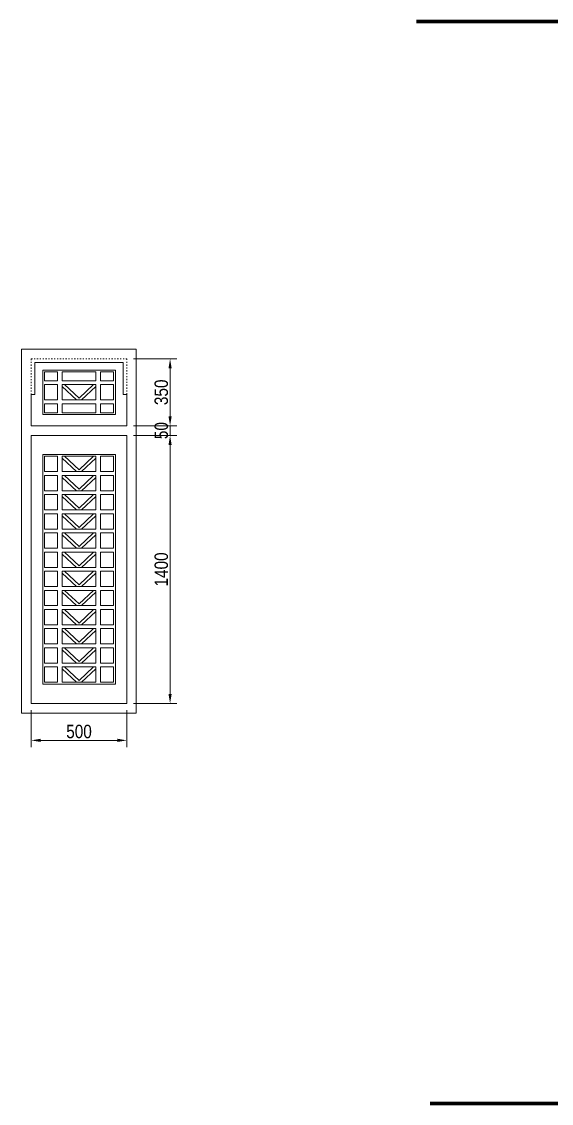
# Model space of a CAD drawing. Header units: millimetres. Extents: x -37049 to 129367, y 25385 to 90033.
# Drawn here: x 59142 to 61911, y 33414 to 39064 of the extents above; entities that cross this region are included whole.
import ezdxf

# ---------------------------------------------------------------- set-up
doc = ezdxf.new("R2010")
doc.units = ezdxf.units.MM
doc.header["$MEASUREMENT"] = 0
doc.linetypes.add('ACAD_ISO03W100', pattern=[30, 12, -18])
for name, color, linetype, lineweight in [('NCKHBAO', 191, 'Continuous', 13), ('NCUA', 4, 'Continuous', 20), ('NCUAMANH', 32, 'Continuous', 9), ('NKT', 9, 'Continuous', 0), ('NTHEP', 7, 'Continuous', 20), ('NTUONGTO', 210, 'Continuous', 70)]:
    doc.layers.add(name, color=color, linetype=linetype, lineweight=lineweight)
doc.styles.add('AVO', font='vhelvcn.ttf')
doc.dimstyles.new('100 Snho', dxfattribs={"dimscale": 0, "dimtxt": 70, "dimasz": 50, "dimexe": 35, "dimexo": 35, "dimgap": 10, "dimtad": 1, "dimdec": 0, "dimzin": 0, "dimdsep": 46, "dimtxsty": 'AVO', "dimcen": -2, "dimdle": 50, "dimclrd": 256, "dimclre": 256, "dimclrt": 3, "dimadec": 0, "dimazin": 0, "dimtfac": 1, "dimtdec": 0, "dimtix": 1, "dimtmove": 2, "dimatfit": 1, "dimldrblk": 'ARCHTICK', "dimfxl": 0, "dimtolj": 1, "dimtzin": 0, "dimlwd": -1, "dimlwe": -1, "dimarcsym": 0})

# ---------------------------------------------------------------- blocks, each defined once
blk = doc.blocks.new('*D793')
at = {"layer": 'DEFPOINTS', "color": 0}
for p in [(59691.9, 37303), (59691.9, 36953), (59917.9, 36953)]:
    blk.add_point(p, dxfattribs=at)
at = {"layer": 'NKT'}
for p, q in [((59726.9, 37303), (59952.9, 37303)), ((59917.9, 37253), (59917.9, 37003)), ((59726.9, 36953), (59952.9, 36953))]:
    blk.add_line(p, q, dxfattribs=at)
for points in [[(59909.6, 37253), (59926.2, 37253), (59917.9, 37303)], [(59909.6, 37003), (59926.2, 37003), (59917.9, 36953)]]:
    blk.add_solid(points, dxfattribs=at)
at = {"layer": 'NKT', "color": 3, "insert": (59872.2, 37128), "char_height": 70, "attachment_point": 5, "rotation": 90, "style": 'AVO'}
blk.add_mtext('\\A1;350', dxfattribs=at)
blk = doc.blocks.new('_ARCHTICK')
at = {"color": 0, "linetype": 'ByBlock', "const_width": 0.15}
blk.add_lwpolyline([(-0.5, -0.5), (0.5, 0.5)], dxfattribs=at)
blk = doc.blocks.new('*D794')
at = {"layer": 'DEFPOINTS', "color": 0}
for p in [(59691.9, 36953), (59691.9, 36903), (59917.9, 36903)]:
    blk.add_point(p, dxfattribs=at)
at = {"layer": 'NKT'}
for p, q in [((59917.9, 37003), (59917.9, 37053)), ((59726.9, 36953), (59952.9, 36953)), ((59917.9, 36953), (59917.9, 36903)), ((59726.9, 36903), (59952.9, 36903)), ((59917.9, 36853), (59917.9, 36803))]:
    blk.add_line(p, q, dxfattribs=at)
for points in [[(59909.6, 37003), (59926.2, 37003), (59917.9, 36953)], [(59909.6, 36853), (59926.2, 36853), (59917.9, 36903)]]:
    blk.add_solid(points, dxfattribs=at)
at = {"layer": 'NKT', "color": 3, "insert": (59872.2, 36928), "char_height": 70, "attachment_point": 5, "rotation": 90, "style": 'AVO'}
blk.add_mtext('\\A1;50', dxfattribs=at)
blk = doc.blocks.new('*D795')
at = {"layer": 'DEFPOINTS', "color": 0}
for p in [(59691.9, 36903), (59691.9, 35502.5), (59917.9, 35502.5)]:
    blk.add_point(p, dxfattribs=at)
at = {"layer": 'NKT'}
for p, q in [((59726.9, 36903), (59952.9, 36903)), ((59917.9, 36853), (59917.9, 35552.5)), ((59726.9, 35502.5), (59952.9, 35502.5))]:
    blk.add_line(p, q, dxfattribs=at)
for points in [[(59909.6, 36853), (59926.2, 36853), (59917.9, 36903)], [(59909.6, 35552.5), (59926.2, 35552.5), (59917.9, 35502.5)]]:
    blk.add_solid(points, dxfattribs=at)
at = {"layer": 'NKT', "color": 3, "insert": (59872.2, 36202.7), "char_height": 70, "attachment_point": 5, "rotation": 90, "style": 'AVO'}
blk.add_mtext('\\A1;1400', dxfattribs=at)
blk = doc.blocks.new('*D796')
at = {"layer": 'DEFPOINTS', "color": 0}
for p in [(59191.9, 35502.5), (59691.9, 35502.5), (59691.9, 35310.2)]:
    blk.add_point(p, dxfattribs=at)
at = {"layer": 'NKT'}
for p, q in [((59191.9, 35467.5), (59191.9, 35275.2)), ((59691.9, 35467.5), (59691.9, 35275.2)), ((59241.9, 35310.2), (59641.9, 35310.2))]:
    blk.add_line(p, q, dxfattribs=at)
for points in [[(59241.9, 35318.6), (59241.9, 35301.9), (59191.9, 35310.2)], [(59641.9, 35318.6), (59641.9, 35301.9), (59691.9, 35310.2)]]:
    blk.add_solid(points, dxfattribs=at)
at = {"layer": 'NKT', "color": 3, "insert": (59441.9, 35356), "char_height": 70, "attachment_point": 5, "style": 'AVO'}
blk.add_mtext('\\A1;500', dxfattribs=at)

msp = doc.modelspace()

# ---------------------------------------------------------------- linework, layer by layer
at = {"layer": 'NCKHBAO'}
msp.add_lwpolyline([(59741.4, 37353), (59141.9, 37353), (59141.9, 35452.5), (59741.4, 35452.5)], close=True, dxfattribs=at)
at = {"layer": 'NCUA'}
for points in [[(59466.6, 37283), (59211.5, 37283), (59211.5, 37116.5), (59191.9, 37116.5), (59191.9, 36953), (59491.4, 36953)], [(59466.6, 37283), (59672.2, 37283), (59672.2, 37116.5), (59691.9, 37116.5), (59691.9, 36953), (59491.4, 36953)]]:
    msp.add_lwpolyline(points, dxfattribs=at)
for points in [[(59631.9, 37243.2), (59251.9, 37243.2), (59251.9, 37012.7), (59631.9, 37012.7)], [(59691.9, 36903), (59191.9, 36903), (59191.9, 35502.5), (59691.9, 35502.5)], [(59251.9, 36802.5), (59631.9, 36802.5), (59631.9, 35603), (59251.9, 35603)]]:
    msp.add_lwpolyline(points, close=True, dxfattribs=at)
at = {"layer": 'NCUAMANH', "linetype": 'ACAD_ISO03W100', "ltscale": 0.5}
msp.add_lwpolyline([(59191.9, 37116.5), (59191.9, 37303), (59691.9, 37303), (59691.9, 37116.5)], dxfattribs=at)
at = {"layer": 'NTHEP', "color": 55, "lineweight": 9}
for p, q in [((59429.2, 37088), (59354.4, 37157.7)), ((59441.9, 37096.7), (59365.3, 37168)), ((59441.9, 37096.7), (59518.4, 37168)), ((59454.5, 37088), (59529.4, 37157.7)), ((59429.2, 36713.7), (59354.4, 36783.4)), ((59441.9, 36722.4), (59365.3, 36793.7)), ((59441.9, 36722.4), (59518.4, 36793.7)), ((59454.5, 36713.7), (59529.4, 36783.4)), ((59429.2, 36613.7), (59354.4, 36683.4)), ((59441.9, 36622.4), (59365.3, 36693.7)), ((59441.9, 36622.4), (59518.4, 36693.7)), ((59454.5, 36613.7), (59529.4, 36683.4)), ((59429.2, 36513.7), (59354.4, 36583.4)), ((59441.9, 36522.4), (59365.3, 36593.7)), ((59441.9, 36522.4), (59518.4, 36593.7)), ((59454.5, 36513.7), (59529.4, 36583.4)), ((59429.2, 36413.7), (59354.4, 36483.4)), ((59441.9, 36422.4), (59365.3, 36493.7)), ((59441.9, 36422.4), (59518.4, 36493.7)), ((59454.5, 36413.7), (59529.4, 36483.4)), ((59441.9, 36322.4), (59365.3, 36393.7)), ((59441.9, 36322.4), (59518.4, 36393.7)), ((59429.2, 36313.7), (59354.4, 36383.4)), ((59454.5, 36313.7), (59529.4, 36383.4)), ((59429.2, 36213.7), (59354.4, 36283.4)), ((59441.9, 36222.4), (59365.3, 36293.7)), ((59441.9, 36222.4), (59518.4, 36293.7)), ((59454.5, 36213.7), (59529.4, 36283.4)), ((59429.2, 36113.7), (59354.4, 36183.4)), ((59441.9, 36122.4), (59365.3, 36193.7)), ((59441.9, 36122.4), (59518.4, 36193.7)), ((59454.5, 36113.7), (59529.4, 36183.4)), ((59429.2, 36013.7), (59354.4, 36083.4)), ((59441.9, 36022.4), (59365.3, 36093.7)), ((59441.9, 36022.4), (59518.4, 36093.7)), ((59454.5, 36013.7), (59529.4, 36083.4)), ((59441.9, 35922.4), (59365.3, 35993.7)), ((59441.9, 35922.4), (59518.4, 35993.7)), ((59429.2, 35913.7), (59354.4, 35983.4)), ((59454.5, 35913.7), (59529.4, 35983.4)), ((59429.2, 35813.7), (59354.4, 35883.4)), ((59441.9, 35822.4), (59365.3, 35893.7)), ((59441.9, 35822.4), (59518.4, 35893.7)), ((59454.5, 35813.7), (59529.4, 35883.4)), ((59429.2, 35713.7), (59354.4, 35783.4)), ((59441.9, 35722.4), (59365.3, 35793.7)), ((59441.9, 35722.4), (59518.4, 35793.7)), ((59454.5, 35713.7), (59529.4, 35783.4)), ((59429.2, 35613.7), (59354.4, 35683.4)), ((59441.9, 35622.4), (59365.3, 35693.7)), ((59441.9, 35622.4), (59518.4, 35693.7)), ((59454.5, 35613.7), (59529.4, 35683.4))]:
    msp.add_line(p, q, dxfattribs=at)
for points in [[(59261.9, 37188), (59329.4, 37188), (59329.4, 37234.4), (59261.9, 37234.4)], [(59529.4, 37188), (59354.4, 37188), (59354.4, 37234.4), (59529.4, 37234.4)], [(59621.9, 37188), (59554.4, 37188), (59554.4, 37234.4), (59621.9, 37234.4)], [(59261.9, 37168), (59329.4, 37168), (59329.4, 37088), (59261.9, 37088)], [(59529.4, 37168), (59354.4, 37168), (59354.4, 37088), (59529.4, 37088)], [(59621.9, 37168), (59554.4, 37168), (59554.4, 37088), (59621.9, 37088)], [(59261.9, 37068), (59329.4, 37068), (59329.4, 37021.6), (59261.9, 37021.6)], [(59529.4, 37068), (59354.4, 37068), (59354.4, 37021.6), (59529.4, 37021.6)], [(59621.9, 37068), (59554.4, 37068), (59554.4, 37021.6), (59621.9, 37021.6)], [(59261.9, 36793.7), (59329.4, 36793.7), (59329.4, 36713.7), (59261.9, 36713.7)], [(59529.4, 36793.7), (59354.4, 36793.7), (59354.4, 36713.7), (59529.4, 36713.7)], [(59621.9, 36793.7), (59554.4, 36793.7), (59554.4, 36713.7), (59621.9, 36713.7)], [(59261.9, 36693.7), (59329.4, 36693.7), (59329.4, 36613.7), (59261.9, 36613.7)], [(59529.4, 36693.7), (59354.4, 36693.7), (59354.4, 36613.7), (59529.4, 36613.7)], [(59621.9, 36693.7), (59554.4, 36693.7), (59554.4, 36613.7), (59621.9, 36613.7)], [(59261.9, 36593.7), (59329.4, 36593.7), (59329.4, 36513.7), (59261.9, 36513.7)], [(59529.4, 36593.7), (59354.4, 36593.7), (59354.4, 36513.7), (59529.4, 36513.7)], [(59621.9, 36593.7), (59554.4, 36593.7), (59554.4, 36513.7), (59621.9, 36513.7)], [(59261.9, 36493.7), (59329.4, 36493.7), (59329.4, 36413.7), (59261.9, 36413.7)], [(59529.4, 36493.7), (59354.4, 36493.7), (59354.4, 36413.7), (59529.4, 36413.7)], [(59621.9, 36493.7), (59554.4, 36493.7), (59554.4, 36413.7), (59621.9, 36413.7)], [(59261.9, 36393.7), (59329.4, 36393.7), (59329.4, 36313.7), (59261.9, 36313.7)], [(59529.4, 36393.7), (59354.4, 36393.7), (59354.4, 36313.7), (59529.4, 36313.7)], [(59621.9, 36393.7), (59554.4, 36393.7), (59554.4, 36313.7), (59621.9, 36313.7)], [(59261.9, 36293.7), (59329.4, 36293.7), (59329.4, 36213.7), (59261.9, 36213.7)], [(59529.4, 36293.7), (59354.4, 36293.7), (59354.4, 36213.7), (59529.4, 36213.7)], [(59621.9, 36293.7), (59554.4, 36293.7), (59554.4, 36213.7), (59621.9, 36213.7)], [(59261.9, 36193.7), (59329.4, 36193.7), (59329.4, 36113.7), (59261.9, 36113.7)], [(59529.4, 36193.7), (59354.4, 36193.7), (59354.4, 36113.7), (59529.4, 36113.7)], [(59621.9, 36193.7), (59554.4, 36193.7), (59554.4, 36113.7), (59621.9, 36113.7)], [(59261.9, 36093.7), (59329.4, 36093.7), (59329.4, 36013.7), (59261.9, 36013.7)], [(59529.4, 36093.7), (59354.4, 36093.7), (59354.4, 36013.7), (59529.4, 36013.7)], [(59621.9, 36093.7), (59554.4, 36093.7), (59554.4, 36013.7), (59621.9, 36013.7)], [(59261.9, 35993.7), (59329.4, 35993.7), (59329.4, 35913.7), (59261.9, 35913.7)], [(59529.4, 35993.7), (59354.4, 35993.7), (59354.4, 35913.7), (59529.4, 35913.7)], [(59621.9, 35993.7), (59554.4, 35993.7), (59554.4, 35913.7), (59621.9, 35913.7)], [(59261.9, 35893.7), (59329.4, 35893.7), (59329.4, 35813.7), (59261.9, 35813.7)], [(59529.4, 35893.7), (59354.4, 35893.7), (59354.4, 35813.7), (59529.4, 35813.7)], [(59621.9, 35893.7), (59554.4, 35893.7), (59554.4, 35813.7), (59621.9, 35813.7)], [(59261.9, 35793.7), (59329.4, 35793.7), (59329.4, 35713.7), (59261.9, 35713.7)], [(59529.4, 35793.7), (59354.4, 35793.7), (59354.4, 35713.7), (59529.4, 35713.7)], [(59621.9, 35793.7), (59554.4, 35793.7), (59554.4, 35713.7), (59621.9, 35713.7)], [(59261.9, 35693.7), (59329.4, 35693.7), (59329.4, 35613.5), (59261.9, 35613.5)], [(59529.4, 35693.7), (59354.4, 35693.7), (59354.4, 35613.7), (59529.4, 35613.7)], [(59621.9, 35693.7), (59554.4, 35693.7), (59554.4, 35613.5), (59621.9, 35613.5)]]:
    msp.add_lwpolyline(points, close=True, dxfattribs=at)
at = {"layer": 'NTUONGTO', "ltscale": 100}
for p, q in [((61205.9, 39064.1), (64516.2, 39064.1)), ((61276.7, 33414.1), (64587, 33414.1))]:
    msp.add_line(p, q, dxfattribs=at)

# ---------------------------------------------------------------- dimensions: what is measured, and where the dimension line sits
at = {"layer": 'NKT', "ltscale": 100}
for base, p1, p2, picture, middle in [((59917.9, 36953), (59691.9, 37303), (59691.9, 36953), '*D793', (59872.2, 37128)), ((59917.9, 36903), (59691.9, 36953), (59691.9, 36903), '*D794', (59872.2, 36928)), ((59917.9080997, 35502.4910527), (59691.8509254, 36902.9910527), (59691.8509254, 35502.4910527), '*D795', (59872.161433, 36202.7410527))]:
    dim = msp.add_linear_dim(base=base, p1=p1, p2=p2, angle=90, dimstyle='100 Snho', override={"dimscale": 1}, dxfattribs=at)
    dim.commit()
    dim.dimension.update_dxf_attribs({"geometry": picture, "text_midpoint": middle})
dim = msp.add_linear_dim(base=(59691.9, 35310.2), p1=(59191.9, 35502.5), p2=(59691.9, 35502.5), dimstyle='100 Snho', override={"dimscale": 1}, dxfattribs=at)
dim.commit()
dim.dimension.update_dxf_attribs({"geometry": '*D796', "text_midpoint": (59441.9, 35356)})

doc.saveas('drawing.dxf')
